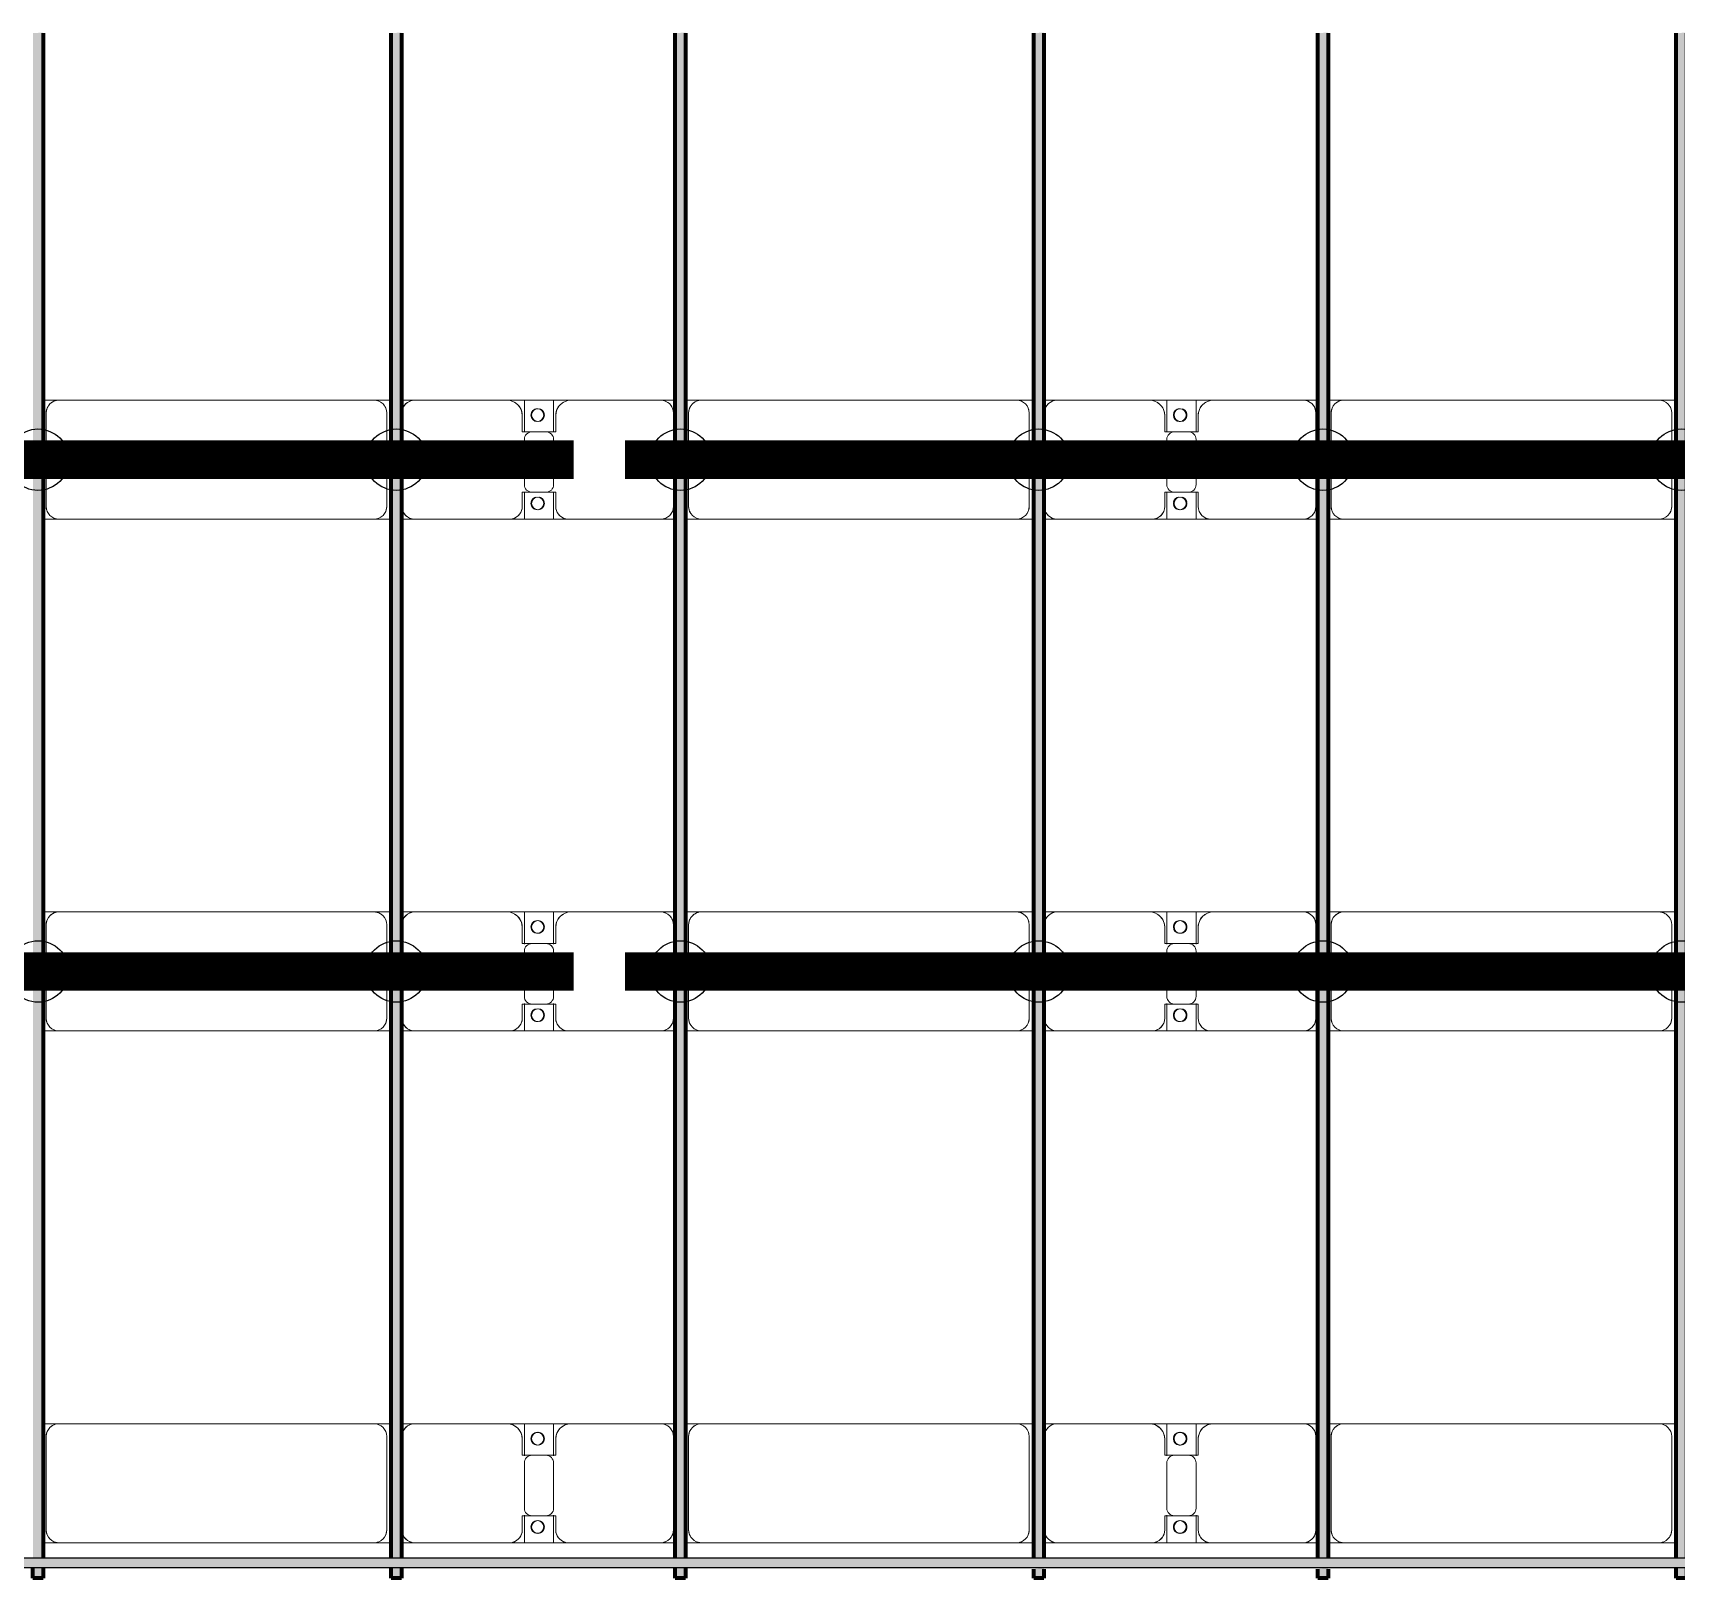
# Model space of a CAD drawing. Header units: millimetres. Extents: x -268744 to 115753, y -96240 to -10461.
# Drawn here: x -222124 to -215704, y -70687 to -64648 of the extents above; entities that cross this region are included whole.
import ezdxf

# ---------------------------------------------------------------- set-up
doc = ezdxf.new("R2010")
doc.units = ezdxf.units.MM
doc.layers.add('A-GENM', color=13, linetype='Continuous', lineweight=9)
doc.layers.add('S-BEAM', color=12, linetype='Continuous', lineweight=9)
doc.layers.add('GC-HOP 40x60 GIA CUONG', color=1, linetype='Continuous')

# ---------------------------------------------------------------- blocks, each defined once
blk = doc.blocks.new('Dai phao do pin - DẢI PHAO ĐỠ PIN-101342-KHUNG KẾT CẤU BÈ PIN 1')
at = {"layer": 'A-GENM', "color": 7}
for p, q in [((31947.6, 241.6), (32009.7, 241.6)), ((31947.6, 241.6), (32009.7, 241.6)), ((33240.3, 241.6), (32009.7, 241.6)), ((33240.3, 241.6), (33307.6, 241.6)), ((33240.3, 241.6), (33307.6, 241.6)), ((33347.6, 241.6), (33399.7, 241.6)), ((33347.6, 241.6), (33399.7, 241.6)), ((33759.7, 241.6), (33399.7, 241.6)), ((33759.7, 241.6), (33942.2, 241.6)), ((33942.2, 241.6), (33759.7, 241.6)), ((33827.8, 241.6), (34010.3, 241.6)), ((33827.8, 116.2), (33827.8, 241.6)), ((34010.3, 241.6), (33827.8, 241.6)), ((33942.2, 241.6), (33942.2, 116.2)), ((34360.3, 241.6), (34010.3, 241.6)), ((34360.3, 241.6), (34417.6, 241.6)), ((34360.3, 241.6), (34417.6, 241.6)), ((34457.6, 241.6), (34519.7, 241.6)), ((34457.6, 241.6), (34519.7, 241.6)), ((35750.3, 241.6), (34519.7, 241.6)), ((35750.3, 241.6), (35817.6, 241.6)), ((35750.3, 241.6), (35817.6, 241.6)), ((35857.6, 241.6), (35909.7, 241.6)), ((35857.6, 241.6), (35909.7, 241.6)), ((36269.7, 241.6), (35909.7, 241.6)), ((36269.7, 241.6), (36452.2, 241.6)), ((36452.2, 241.6), (36269.7, 241.6)), ((36337.8, 241.6), (36520.3, 241.6)), ((36337.8, 116.2), (36337.8, 241.6)), ((36520.3, 241.6), (36337.8, 241.6)), ((36452.2, 241.6), (36452.2, 116.2)), ((36870.3, 241.6), (36520.3, 241.6)), ((36870.3, 241.6), (36927.6, 241.6)), ((36870.3, 241.6), (36927.6, 241.6)), ((36967.6, 241.6), (37029.7, 241.6)), ((36967.6, 241.6), (37029.7, 241.6)), ((38260.3, 241.6), (37029.7, 241.6)), ((38260.3, 241.6), (38327.6, 241.6)), ((38260.3, 241.6), (38327.6, 241.6)), ((31959.7, 191.6), (31959.7, -173.4)), ((33290.3, -173.4), (33290.3, 191.6)), ((33349.7, 191.6), (33349.7, -173.4)), ((33819.7, 118.2), (33819.7, 181.6)), ((33950.3, 181.6), (33950.3, 118.2)), ((34410.3, -173.4), (34410.3, 191.6)), ((34469.7, 191.6), (34469.7, -173.4)), ((35800.3, -173.4), (35800.3, 191.6)), ((35859.7, 191.6), (35859.7, -173.4)), ((36329.7, 118.2), (36329.7, 181.6)), ((36460.3, 181.6), (36460.3, 118.2)), ((36920.3, -173.4), (36920.3, 191.6)), ((36979.7, 191.6), (36979.7, -173.4)), ((38310.3, -173.4), (38310.3, 191.6)), ((33912.2, 118.2), (33819.7, 118.2)), ((33827.8, 88.2), (33827.8, -88.2)), ((33950.3, 118.2), (33857.8, 118.2)), ((33942.2, -88.2), (33942.2, 88.2)), ((36422.2, 118.2), (36329.7, 118.2)), ((36337.8, 88.2), (36337.8, -88.2)), ((36460.3, 118.2), (36367.8, 118.2)), ((36452.2, -88.2), (36452.2, 88.2)), ((33819.7, -173.4), (33819.7, -118.2)), ((33819.7, -118.2), (33912.2, -118.2)), ((33827.8, -223.4), (33827.8, -116.2)), ((33857.8, -118.2), (33950.3, -118.2)), ((33942.2, -116.2), (33942.2, -223.4)), ((33950.3, -118.2), (33950.3, -173.4)), ((36329.7, -173.4), (36329.7, -118.2)), ((36329.7, -118.2), (36422.2, -118.2)), ((36337.8, -223.4), (36337.8, -116.2)), ((36367.8, -118.2), (36460.3, -118.2)), ((36452.2, -116.2), (36452.2, -223.4)), ((36460.3, -118.2), (36460.3, -173.4)), ((32009.7, -223.4), (31947.6, -223.4)), ((32009.7, -223.4), (31947.6, -223.4)), ((32009.7, -223.4), (33240.3, -223.4)), ((33307.6, -223.4), (33240.3, -223.4)), ((33307.6, -223.4), (33240.3, -223.4)), ((33399.7, -223.4), (33347.6, -223.4)), ((33399.7, -223.4), (33347.6, -223.4)), ((33399.7, -223.4), (33769.7, -223.4)), ((33942.2, -223.4), (33769.7, -223.4)), ((33769.7, -223.4), (33942.2, -223.4)), ((34000.3, -223.4), (33827.8, -223.4)), ((33827.8, -223.4), (34000.3, -223.4)), ((34000.3, -223.4), (34360.3, -223.4)), ((34417.6, -223.4), (34360.3, -223.4)), ((34417.6, -223.4), (34360.3, -223.4)), ((34519.7, -223.4), (34457.6, -223.4)), ((34519.7, -223.4), (34457.6, -223.4)), ((34519.7, -223.4), (35750.3, -223.4)), ((35817.6, -223.4), (35750.3, -223.4)), ((35817.6, -223.4), (35750.3, -223.4)), ((35909.7, -223.4), (35857.6, -223.4)), ((35909.7, -223.4), (35857.6, -223.4)), ((35909.7, -223.4), (36279.7, -223.4)), ((36452.2, -223.4), (36279.7, -223.4)), ((36279.7, -223.4), (36452.2, -223.4)), ((36510.3, -223.4), (36337.8, -223.4)), ((36337.8, -223.4), (36510.3, -223.4)), ((36510.3, -223.4), (36870.3, -223.4)), ((36927.6, -223.4), (36870.3, -223.4)), ((36927.6, -223.4), (36870.3, -223.4)), ((37029.7, -223.4), (36967.6, -223.4)), ((37029.7, -223.4), (36967.6, -223.4)), ((37029.7, -223.4), (38260.3, -223.4)), ((38327.6, -223.4), (38260.3, -223.4)), ((38327.6, -223.4), (38260.3, -223.4))]:
    blk.add_line(p, q, dxfattribs=at)
for centre, radius, start, end in [((32009.7, 191.6), 50, 90, 180), ((32009.7, 191.6), 50, 150, 180), ((32009.7, 191.6), 50, 105, 135), ((33240.3, 191.6), 50, 360, 90), ((33240.3, 191.6), 50, 60, 90), ((33240.3, 191.6), 50, 15, 30), ((33399.7, 191.6), 50, 90, 180), ((33399.7, 191.6), 50, 105, 180), ((33759.7, 181.6), 60, 360, 90), ((33759.7, 181.6), 60, 360, 60), ((33878.6, 183.2), 25, 360, 180), ((33878.6, 183.2), 25, 0, 165), ((33881.4, 183.2), 25, 0, 180), ((33881.4, 183.2), 25, 90, 180), ((33881.4, 183.2), 25, 15, 75), ((34010.3, 181.6), 60, 90, 180), ((34010.3, 181.6), 60, 120, 180), ((34360.3, 191.6), 50, 0, 90), ((34360.3, 191.6), 50, 0, 75), ((34519.7, 191.6), 50, 90, 180), ((34519.7, 191.6), 50, 150, 180), ((34519.7, 191.6), 50, 105, 135), ((35750.3, 191.6), 50, 360, 90), ((35750.3, 191.6), 50, 60, 90), ((35750.3, 191.6), 50, 15, 30), ((35909.7, 191.6), 50, 90, 180), ((35909.7, 191.6), 50, 105, 180), ((36269.7, 181.6), 60, 360, 90), ((36269.7, 181.6), 60, 360, 60), ((36388.6, 183.2), 25, 360, 180), ((36388.6, 183.2), 25, 0, 165), ((36391.4, 183.2), 25, 0, 180), ((36391.4, 183.2), 25, 90, 180), ((36391.4, 183.2), 25, 15, 75), ((36520.3, 181.6), 60, 90, 180), ((36520.3, 181.6), 60, 120, 180), ((36870.3, 191.6), 50, 360, 90), ((36870.3, 191.6), 50, 360, 75), ((37029.7, 191.6), 50, 90, 180), ((37029.7, 191.6), 50, 150, 180), ((37029.7, 191.6), 50, 105, 135), ((38260.3, 191.6), 50, 0, 90), ((38260.3, 191.6), 50, 60, 90), ((38260.3, 191.6), 50, 15, 30), ((33878.6, 183.2), 25, 180, 0), ((33881.4, 183.2), 25, 180, 360), ((33881.4, 183.2), 25, 180, 300), ((33878.6, 183.2), 25, 210, 0), ((33881.4, 183.2), 25, 330, 345), ((36388.6, 183.2), 25, 180, 0), ((36391.4, 183.2), 25, 180, 0), ((36391.4, 183.2), 25, 180, 300), ((36388.6, 183.2), 25, 210, 255), ((36388.6, 183.2), 25, 262.95651, 0), ((36391.4, 183.2), 25, 330, 345), ((33857.8, 88.2), 30, 90, 180), ((33912.2, 88.2), 30, 0, 90), ((36367.8, 88.2), 30, 90, 180), ((36422.2, 88.2), 30, 0, 90), ((33857.8, -88.2), 30, 180, 270), ((33912.2, -88.2), 30, 270, 0), ((36367.8, -88.2), 30, 180, 270), ((36422.2, -88.2), 30, 270, 0), ((32009.7, -173.4), 50, 180, 270), ((32009.7, -173.4), 50, 180, 210), ((33240.3, -173.4), 50, 270, 360), ((33240.3, -173.4), 50, 330, 360), ((33399.7, -173.4), 50, 180, 270), ((33399.7, -173.4), 50, 180, 255), ((33769.7, -173.4), 50, 270, 0), ((33769.7, -173.4), 50, 285, 0), ((33878.6, -161.8), 25, 0, 180), ((33878.6, -161.8), 25, 180, 0), ((33878.6, -161.8), 25, 105, 165), ((33878.6, -161.8), 25, 195, 0), ((33881.4, -161.8), 25, 0, 180), ((33881.4, -161.8), 25, 105, 180), ((33881.4, -161.8), 25, 180, 0), ((33881.4, -161.8), 25, 180, 270), ((33878.6, -161.8), 25, 0, 75), ((33881.4, -161.8), 25, 15, 75), ((33881.4, -161.8), 25, 285, 345), ((34000.3, -173.4), 50, 180, 270), ((34000.3, -173.4), 50, 180, 255), ((34360.3, -173.4), 50, 270, 0), ((34360.3, -173.4), 50, 285, 0), ((34519.7, -173.4), 50, 180, 270), ((34519.7, -173.4), 50, 180, 210), ((35750.3, -173.4), 50, 270, 360), ((35750.3, -173.4), 50, 330, 360), ((35909.7, -173.4), 50, 180, 270), ((35909.7, -173.4), 50, 180, 255), ((36279.7, -173.4), 50, 270, 0), ((36279.7, -173.4), 50, 285, 0), ((36388.6, -161.8), 25, 360, 180), ((36388.6, -161.8), 25, 180, 0), ((36388.6, -161.8), 25, 105, 165), ((36388.6, -161.8), 25, 195, 0), ((36391.4, -161.8), 25, 360, 180), ((36391.4, -161.8), 25, 105, 180), ((36391.4, -161.8), 25, 180, 0), ((36391.4, -161.8), 25, 180, 270), ((36388.6, -161.8), 25, 0, 75), ((36391.4, -161.8), 25, 15, 75), ((36391.4, -161.8), 25, 285, 345), ((36510.3, -173.4), 50, 180, 270), ((36510.3, -173.4), 50, 180, 255), ((36870.3, -173.4), 50, 270, 360), ((36870.3, -173.4), 50, 285, 360), ((37029.7, -173.4), 50, 180, 270), ((37029.7, -173.4), 50, 180, 210), ((38260.3, -173.4), 50, 270, 0), ((38260.3, -173.4), 50, 330, 360), ((32009.7, -173.4), 50, 240, 270), ((33240.3, -173.4), 50, 285, 300), ((34519.7, -173.4), 50, 240, 270), ((35750.3, -173.4), 50, 285, 300), ((37029.7, -173.4), 50, 240, 270), ((38260.3, -173.4), 50, 285, 300)]:
    blk.add_arc(centre, radius, start, end, dxfattribs=at)
blk = doc.blocks.new('Dai phao do pin - DẢI PHAO ĐỠ PIN-V3-KHUNG KẾT CẤU BÈ PIN 1')
at = {"layer": 'A-GENM', "color": 7}
for p, q in [((31947.6, 241.6), (32009.7, 241.6)), ((31947.6, 241.6), (32009.7, 241.6)), ((33240.3, 241.6), (32009.7, 241.6)), ((33240.3, 241.6), (33307.6, 241.6)), ((33240.3, 241.6), (33307.6, 241.6)), ((33347.6, 241.6), (33399.7, 241.6)), ((33347.6, 241.6), (33399.7, 241.6)), ((33759.7, 241.6), (33399.7, 241.6)), ((33759.7, 241.6), (33942.2, 241.6)), ((33942.2, 241.6), (33759.7, 241.6)), ((33827.8, 241.6), (34010.3, 241.6)), ((33827.8, 116.2), (33827.8, 241.6)), ((34010.3, 241.6), (33827.8, 241.6)), ((33942.2, 241.6), (33942.2, 116.2)), ((34360.3, 241.6), (34010.3, 241.6)), ((34360.3, 241.6), (34417.6, 241.6)), ((34360.3, 241.6), (34417.6, 241.6)), ((34457.6, 241.6), (34519.7, 241.6)), ((34457.6, 241.6), (34519.7, 241.6)), ((35750.3, 241.6), (34519.7, 241.6)), ((35750.3, 241.6), (35817.6, 241.6)), ((35750.3, 241.6), (35817.6, 241.6)), ((35857.6, 241.6), (35909.7, 241.6)), ((35857.6, 241.6), (35909.7, 241.6)), ((36269.7, 241.6), (35909.7, 241.6)), ((36269.7, 241.6), (36452.2, 241.6)), ((36452.2, 241.6), (36269.7, 241.6)), ((36337.8, 241.6), (36520.3, 241.6)), ((36337.8, 116.2), (36337.8, 241.6)), ((36520.3, 241.6), (36337.8, 241.6)), ((36452.2, 241.6), (36452.2, 116.2)), ((36870.3, 241.6), (36520.3, 241.6)), ((36870.3, 241.6), (36927.6, 241.6)), ((36870.3, 241.6), (36927.6, 241.6)), ((36967.6, 241.6), (37029.7, 241.6)), ((36967.6, 241.6), (37029.7, 241.6)), ((38260.3, 241.6), (37029.7, 241.6)), ((38260.3, 241.6), (38327.6, 241.6)), ((38260.3, 241.6), (38327.6, 241.6)), ((31959.7, 191.6), (31959.7, -173.4)), ((33290.3, -173.4), (33290.3, 191.6)), ((33349.7, 191.6), (33349.7, -173.4)), ((33819.7, 118.2), (33819.7, 181.6)), ((33950.3, 181.6), (33950.3, 118.2)), ((34410.3, -173.4), (34410.3, 191.6)), ((34469.7, 191.6), (34469.7, -173.4)), ((35800.3, -173.4), (35800.3, 191.6)), ((35859.7, 191.6), (35859.7, -173.4)), ((36329.7, 118.2), (36329.7, 181.6)), ((36460.3, 181.6), (36460.3, 118.2)), ((36920.3, -173.4), (36920.3, 191.6)), ((36979.7, 191.6), (36979.7, -173.4)), ((38310.3, -173.4), (38310.3, 191.6)), ((33912.2, 118.2), (33819.7, 118.2)), ((33827.8, 88.2), (33827.8, -88.2)), ((33950.3, 118.2), (33857.8, 118.2)), ((33942.2, -88.2), (33942.2, 88.2)), ((36422.2, 118.2), (36329.7, 118.2)), ((36337.8, 88.2), (36337.8, -88.2)), ((36460.3, 118.2), (36367.8, 118.2)), ((36452.2, -88.2), (36452.2, 88.2)), ((33819.7, -173.4), (33819.7, -118.2)), ((33819.7, -118.2), (33912.2, -118.2)), ((33827.8, -223.4), (33827.8, -116.2)), ((33857.8, -118.2), (33950.3, -118.2)), ((33942.2, -116.2), (33942.2, -223.4)), ((33950.3, -118.2), (33950.3, -173.4)), ((36329.7, -173.4), (36329.7, -118.2)), ((36329.7, -118.2), (36422.2, -118.2)), ((36337.8, -223.4), (36337.8, -116.2)), ((36367.8, -118.2), (36460.3, -118.2)), ((36452.2, -116.2), (36452.2, -223.4)), ((36460.3, -118.2), (36460.3, -173.4)), ((32009.7, -223.4), (31947.6, -223.4)), ((32009.7, -223.4), (31947.6, -223.4)), ((32009.7, -223.4), (33240.3, -223.4)), ((33307.6, -223.4), (33240.3, -223.4)), ((33307.6, -223.4), (33240.3, -223.4)), ((33399.7, -223.4), (33347.6, -223.4)), ((33399.7, -223.4), (33347.6, -223.4)), ((33399.7, -223.4), (33769.7, -223.4)), ((33942.2, -223.4), (33769.7, -223.4)), ((33769.7, -223.4), (33942.2, -223.4)), ((34000.3, -223.4), (33827.8, -223.4)), ((33827.8, -223.4), (34000.3, -223.4)), ((34000.3, -223.4), (34360.3, -223.4)), ((34417.6, -223.4), (34360.3, -223.4)), ((34417.6, -223.4), (34360.3, -223.4)), ((34519.7, -223.4), (34457.6, -223.4)), ((34519.7, -223.4), (34457.6, -223.4)), ((34519.7, -223.4), (35750.3, -223.4)), ((35817.6, -223.4), (35750.3, -223.4)), ((35817.6, -223.4), (35750.3, -223.4)), ((35909.7, -223.4), (35857.6, -223.4)), ((35909.7, -223.4), (35857.6, -223.4)), ((35909.7, -223.4), (36279.7, -223.4)), ((36452.2, -223.4), (36279.7, -223.4)), ((36279.7, -223.4), (36452.2, -223.4)), ((36510.3, -223.4), (36337.8, -223.4)), ((36337.8, -223.4), (36510.3, -223.4)), ((36510.3, -223.4), (36870.3, -223.4)), ((36927.6, -223.4), (36870.3, -223.4)), ((36927.6, -223.4), (36870.3, -223.4)), ((37029.7, -223.4), (36967.6, -223.4)), ((37029.7, -223.4), (36967.6, -223.4)), ((37029.7, -223.4), (38260.3, -223.4)), ((38327.6, -223.4), (38260.3, -223.4)), ((38327.6, -223.4), (38260.3, -223.4))]:
    blk.add_line(p, q, dxfattribs=at)
for centre, radius, start, end in [((32009.7, 191.6), 50, 90, 180), ((32009.7, 191.6), 50, 150, 180), ((32009.7, 191.6), 50, 105, 135), ((33240.3, 191.6), 50, 360, 90), ((33240.3, 191.6), 50, 60, 90), ((33240.3, 191.6), 50, 15, 30), ((33399.7, 191.6), 50, 90, 180), ((33399.7, 191.6), 50, 105, 180), ((33759.7, 181.6), 60, 360, 90), ((33759.7, 181.6), 60, 360, 60), ((33878.6, 183.2), 25, 360, 180), ((33878.6, 183.2), 25, 0, 165), ((33881.4, 183.2), 25, 0, 180), ((33881.4, 183.2), 25, 90, 180), ((33881.4, 183.2), 25, 15, 75), ((34010.3, 181.6), 60, 90, 180), ((34010.3, 181.6), 60, 120, 180), ((34360.3, 191.6), 50, 0, 90), ((34360.3, 191.6), 50, 0, 75), ((34519.7, 191.6), 50, 90, 180), ((34519.7, 191.6), 50, 150, 180), ((34519.7, 191.6), 50, 105, 135), ((35750.3, 191.6), 50, 360, 90), ((35750.3, 191.6), 50, 60, 90), ((35750.3, 191.6), 50, 15, 30), ((35909.7, 191.6), 50, 90, 180), ((35909.7, 191.6), 50, 105, 180), ((36269.7, 181.6), 60, 360, 90), ((36269.7, 181.6), 60, 360, 60), ((36388.6, 183.2), 25, 360, 180), ((36388.6, 183.2), 25, 0, 165), ((36391.4, 183.2), 25, 0, 180), ((36391.4, 183.2), 25, 90, 180), ((36391.4, 183.2), 25, 15, 75), ((36520.3, 181.6), 60, 90, 180), ((36520.3, 181.6), 60, 120, 180), ((36870.3, 191.6), 50, 360, 90), ((36870.3, 191.6), 50, 360, 75), ((37029.7, 191.6), 50, 90, 180), ((37029.7, 191.6), 50, 150, 180), ((37029.7, 191.6), 50, 105, 135), ((38260.3, 191.6), 50, 0, 90), ((38260.3, 191.6), 50, 60, 90), ((38260.3, 191.6), 50, 15, 30), ((33878.6, 183.2), 25, 180, 0), ((33881.4, 183.2), 25, 180, 360), ((33881.4, 183.2), 25, 180, 300), ((33878.6, 183.2), 25, 210, 0), ((33881.4, 183.2), 25, 330, 345), ((36388.6, 183.2), 25, 180, 0), ((36391.4, 183.2), 25, 180, 0), ((36391.4, 183.2), 25, 180, 300), ((36388.6, 183.2), 25, 210, 255), ((36388.6, 183.2), 25, 262.95651, 0), ((36391.4, 183.2), 25, 330, 345), ((33857.8, 88.2), 30, 90, 180), ((33912.2, 88.2), 30, 0, 90), ((36367.8, 88.2), 30, 90, 180), ((36422.2, 88.2), 30, 0, 90), ((33857.8, -88.2), 30, 180, 270), ((33912.2, -88.2), 30, 270, 0), ((36367.8, -88.2), 30, 180, 270), ((36422.2, -88.2), 30, 270, 0), ((32009.7, -173.4), 50, 180, 270), ((32009.7, -173.4), 50, 180, 210), ((33240.3, -173.4), 50, 270, 360), ((33240.3, -173.4), 50, 330, 360), ((33399.7, -173.4), 50, 180, 270), ((33399.7, -173.4), 50, 180, 255), ((33769.7, -173.4), 50, 270, 0), ((33769.7, -173.4), 50, 285, 0), ((33878.6, -161.8), 25, 0, 180), ((33878.6, -161.8), 25, 180, 0), ((33878.6, -161.8), 25, 105, 165), ((33878.6, -161.8), 25, 195, 0), ((33881.4, -161.8), 25, 0, 180), ((33881.4, -161.8), 25, 105, 180), ((33881.4, -161.8), 25, 180, 0), ((33881.4, -161.8), 25, 180, 270), ((33878.6, -161.8), 25, 0, 75), ((33881.4, -161.8), 25, 15, 75), ((33881.4, -161.8), 25, 285, 345), ((34000.3, -173.4), 50, 180, 270), ((34000.3, -173.4), 50, 180, 255), ((34360.3, -173.4), 50, 270, 0), ((34360.3, -173.4), 50, 285, 0), ((34519.7, -173.4), 50, 180, 270), ((34519.7, -173.4), 50, 180, 210), ((35750.3, -173.4), 50, 270, 360), ((35750.3, -173.4), 50, 330, 360), ((35909.7, -173.4), 50, 180, 270), ((35909.7, -173.4), 50, 180, 255), ((36279.7, -173.4), 50, 270, 0), ((36279.7, -173.4), 50, 285, 0), ((36388.6, -161.8), 25, 360, 180), ((36388.6, -161.8), 25, 180, 0), ((36388.6, -161.8), 25, 105, 165), ((36388.6, -161.8), 25, 195, 0), ((36391.4, -161.8), 25, 360, 180), ((36391.4, -161.8), 25, 105, 180), ((36391.4, -161.8), 25, 180, 0), ((36391.4, -161.8), 25, 180, 270), ((36388.6, -161.8), 25, 0, 75), ((36391.4, -161.8), 25, 15, 75), ((36391.4, -161.8), 25, 285, 345), ((36510.3, -173.4), 50, 180, 270), ((36510.3, -173.4), 50, 180, 255), ((36870.3, -173.4), 50, 270, 360), ((36870.3, -173.4), 50, 285, 360), ((37029.7, -173.4), 50, 180, 270), ((37029.7, -173.4), 50, 180, 210), ((38260.3, -173.4), 50, 270, 0), ((38260.3, -173.4), 50, 330, 360), ((32009.7, -173.4), 50, 240, 270), ((33240.3, -173.4), 50, 285, 300), ((34519.7, -173.4), 50, 240, 270), ((35750.3, -173.4), 50, 285, 300), ((37029.7, -173.4), 50, 240, 270), ((38260.3, -173.4), 50, 285, 300)]:
    blk.add_arc(centre, radius, start, end, dxfattribs=at)
blk = doc.blocks.new('Dai phao do pin - DẢI PHAO ĐỠ PIN-V4-KHUNG KẾT CẤU BÈ PIN 1')
at = {"layer": 'A-GENM', "color": 7}
for p, q in [((31947.6, 241.6), (32009.7, 241.6)), ((31947.6, 241.6), (32009.7, 241.6)), ((33240.3, 241.6), (32009.7, 241.6)), ((33240.3, 241.6), (33307.6, 241.6)), ((33240.3, 241.6), (33307.6, 241.6)), ((33347.6, 241.6), (33399.7, 241.6)), ((33347.6, 241.6), (33399.7, 241.6)), ((33759.7, 241.6), (33399.7, 241.6)), ((33759.7, 241.6), (33942.2, 241.6)), ((33942.2, 241.6), (33759.7, 241.6)), ((33827.8, 241.6), (34010.3, 241.6)), ((33827.8, 116.2), (33827.8, 241.6)), ((34010.3, 241.6), (33827.8, 241.6)), ((33942.2, 241.6), (33942.2, 116.2)), ((34360.3, 241.6), (34010.3, 241.6)), ((34360.3, 241.6), (34417.6, 241.6)), ((34360.3, 241.6), (34417.6, 241.6)), ((34457.6, 241.6), (34519.7, 241.6)), ((34457.6, 241.6), (34519.7, 241.6)), ((35750.3, 241.6), (34519.7, 241.6)), ((35750.3, 241.6), (35817.6, 241.6)), ((35750.3, 241.6), (35817.6, 241.6)), ((35857.6, 241.6), (35909.7, 241.6)), ((35857.6, 241.6), (35909.7, 241.6)), ((36269.7, 241.6), (35909.7, 241.6)), ((36269.7, 241.6), (36452.2, 241.6)), ((36452.2, 241.6), (36269.7, 241.6)), ((36337.8, 241.6), (36520.3, 241.6)), ((36337.8, 116.2), (36337.8, 241.6)), ((36520.3, 241.6), (36337.8, 241.6)), ((36452.2, 241.6), (36452.2, 116.2)), ((36870.3, 241.6), (36520.3, 241.6)), ((36870.3, 241.6), (36927.6, 241.6)), ((36870.3, 241.6), (36927.6, 241.6)), ((36967.6, 241.6), (37029.7, 241.6)), ((36967.6, 241.6), (37029.7, 241.6)), ((38260.3, 241.6), (37029.7, 241.6)), ((38260.3, 241.6), (38327.6, 241.6)), ((38260.3, 241.6), (38327.6, 241.6)), ((31959.7, 191.6), (31959.7, -173.4)), ((33290.3, -173.4), (33290.3, 191.6)), ((33349.7, 191.6), (33349.7, -173.4)), ((33819.7, 118.2), (33819.7, 181.6)), ((33950.3, 181.6), (33950.3, 118.2)), ((34410.3, -173.4), (34410.3, 191.6)), ((34469.7, 191.6), (34469.7, -173.4)), ((35800.3, -173.4), (35800.3, 191.6)), ((35859.7, 191.6), (35859.7, -173.4)), ((36329.7, 118.2), (36329.7, 181.6)), ((36460.3, 181.6), (36460.3, 118.2)), ((36920.3, -173.4), (36920.3, 191.6)), ((36979.7, 191.6), (36979.7, -173.4)), ((38310.3, -173.4), (38310.3, 191.6)), ((33912.2, 118.2), (33819.7, 118.2)), ((33827.8, 88.2), (33827.8, -88.2)), ((33950.3, 118.2), (33857.8, 118.2)), ((33942.2, -88.2), (33942.2, 88.2)), ((36422.2, 118.2), (36329.7, 118.2)), ((36337.8, 88.2), (36337.8, -88.2)), ((36460.3, 118.2), (36367.8, 118.2)), ((36452.2, -88.2), (36452.2, 88.2)), ((33819.7, -173.4), (33819.7, -118.2)), ((33819.7, -118.2), (33912.2, -118.2)), ((33827.8, -223.4), (33827.8, -116.2)), ((33857.8, -118.2), (33950.3, -118.2)), ((33942.2, -116.2), (33942.2, -223.4)), ((33950.3, -118.2), (33950.3, -173.4)), ((36329.7, -173.4), (36329.7, -118.2)), ((36329.7, -118.2), (36422.2, -118.2)), ((36337.8, -223.4), (36337.8, -116.2)), ((36367.8, -118.2), (36460.3, -118.2)), ((36452.2, -116.2), (36452.2, -223.4)), ((36460.3, -118.2), (36460.3, -173.4)), ((32009.7, -223.4), (31947.6, -223.4)), ((32009.7, -223.4), (31947.6, -223.4)), ((32009.7, -223.4), (33240.3, -223.4)), ((33307.6, -223.4), (33240.3, -223.4)), ((33307.6, -223.4), (33240.3, -223.4)), ((33399.7, -223.4), (33347.6, -223.4)), ((33399.7, -223.4), (33347.6, -223.4)), ((33399.7, -223.4), (33769.7, -223.4)), ((33942.2, -223.4), (33769.7, -223.4)), ((33769.7, -223.4), (33942.2, -223.4)), ((34000.3, -223.4), (33827.8, -223.4)), ((33827.8, -223.4), (34000.3, -223.4)), ((34000.3, -223.4), (34360.3, -223.4)), ((34417.6, -223.4), (34360.3, -223.4)), ((34417.6, -223.4), (34360.3, -223.4)), ((34519.7, -223.4), (34457.6, -223.4)), ((34519.7, -223.4), (34457.6, -223.4)), ((34519.7, -223.4), (35750.3, -223.4)), ((35817.6, -223.4), (35750.3, -223.4)), ((35817.6, -223.4), (35750.3, -223.4)), ((35909.7, -223.4), (35857.6, -223.4)), ((35909.7, -223.4), (35857.6, -223.4)), ((35909.7, -223.4), (36279.7, -223.4)), ((36452.2, -223.4), (36279.7, -223.4)), ((36279.7, -223.4), (36452.2, -223.4)), ((36510.3, -223.4), (36337.8, -223.4)), ((36337.8, -223.4), (36510.3, -223.4)), ((36510.3, -223.4), (36870.3, -223.4)), ((36927.6, -223.4), (36870.3, -223.4)), ((36927.6, -223.4), (36870.3, -223.4)), ((37029.7, -223.4), (36967.6, -223.4)), ((37029.7, -223.4), (36967.6, -223.4)), ((37029.7, -223.4), (38260.3, -223.4)), ((38327.6, -223.4), (38260.3, -223.4)), ((38327.6, -223.4), (38260.3, -223.4))]:
    blk.add_line(p, q, dxfattribs=at)
for centre, radius, start, end in [((32009.7, 191.6), 50, 90, 180), ((32009.7, 191.6), 50, 150, 180), ((32009.7, 191.6), 50, 105, 135), ((33240.3, 191.6), 50, 360, 90), ((33240.3, 191.6), 50, 60, 90), ((33240.3, 191.6), 50, 15, 30), ((33399.7, 191.6), 50, 90, 180), ((33399.7, 191.6), 50, 105, 180), ((33759.7, 181.6), 60, 360, 90), ((33759.7, 181.6), 60, 360, 60), ((33878.6, 183.2), 25, 360, 180), ((33878.6, 183.2), 25, 0, 165), ((33881.4, 183.2), 25, 0, 180), ((33881.4, 183.2), 25, 90, 180), ((33881.4, 183.2), 25, 15, 75), ((34010.3, 181.6), 60, 90, 180), ((34010.3, 181.6), 60, 120, 180), ((34360.3, 191.6), 50, 0, 90), ((34360.3, 191.6), 50, 0, 75), ((34519.7, 191.6), 50, 90, 180), ((34519.7, 191.6), 50, 150, 180), ((34519.7, 191.6), 50, 105, 135), ((35750.3, 191.6), 50, 360, 90), ((35750.3, 191.6), 50, 60, 90), ((35750.3, 191.6), 50, 15, 30), ((35909.7, 191.6), 50, 90, 180), ((35909.7, 191.6), 50, 105, 180), ((36269.7, 181.6), 60, 360, 90), ((36269.7, 181.6), 60, 360, 60), ((36388.6, 183.2), 25, 360, 180), ((36388.6, 183.2), 25, 0, 165), ((36391.4, 183.2), 25, 0, 180), ((36391.4, 183.2), 25, 90, 180), ((36391.4, 183.2), 25, 15, 75), ((36520.3, 181.6), 60, 90, 180), ((36520.3, 181.6), 60, 120, 180), ((36870.3, 191.6), 50, 360, 90), ((36870.3, 191.6), 50, 360, 75), ((37029.7, 191.6), 50, 90, 180), ((37029.7, 191.6), 50, 150, 180), ((37029.7, 191.6), 50, 105, 135), ((38260.3, 191.6), 50, 0, 90), ((38260.3, 191.6), 50, 60, 90), ((38260.3, 191.6), 50, 15, 30), ((33878.6, 183.2), 25, 180, 0), ((33881.4, 183.2), 25, 180, 360), ((33881.4, 183.2), 25, 180, 300), ((33878.6, 183.2), 25, 210, 0), ((33881.4, 183.2), 25, 330, 345), ((36388.6, 183.2), 25, 180, 0), ((36391.4, 183.2), 25, 180, 0), ((36391.4, 183.2), 25, 180, 300), ((36388.6, 183.2), 25, 210, 255), ((36388.6, 183.2), 25, 262.95651, 0), ((36391.4, 183.2), 25, 330, 345), ((33857.8, 88.2), 30, 90, 180), ((33912.2, 88.2), 30, 0, 90), ((36367.8, 88.2), 30, 90, 180), ((36422.2, 88.2), 30, 0, 90), ((33857.8, -88.2), 30, 180, 270), ((33912.2, -88.2), 30, 270, 0), ((36367.8, -88.2), 30, 180, 270), ((36422.2, -88.2), 30, 270, 0), ((32009.7, -173.4), 50, 180, 270), ((32009.7, -173.4), 50, 180, 210), ((33240.3, -173.4), 50, 270, 360), ((33240.3, -173.4), 50, 330, 360), ((33399.7, -173.4), 50, 180, 270), ((33399.7, -173.4), 50, 180, 255), ((33769.7, -173.4), 50, 270, 0), ((33769.7, -173.4), 50, 285, 0), ((33878.6, -161.8), 25, 0, 180), ((33878.6, -161.8), 25, 180, 0), ((33878.6, -161.8), 25, 105, 165), ((33878.6, -161.8), 25, 195, 0), ((33881.4, -161.8), 25, 0, 180), ((33881.4, -161.8), 25, 105, 180), ((33881.4, -161.8), 25, 180, 0), ((33881.4, -161.8), 25, 180, 270), ((33878.6, -161.8), 25, 0, 75), ((33881.4, -161.8), 25, 15, 75), ((33881.4, -161.8), 25, 285, 345), ((34000.3, -173.4), 50, 180, 270), ((34000.3, -173.4), 50, 180, 255), ((34360.3, -173.4), 50, 270, 0), ((34360.3, -173.4), 50, 285, 0), ((34519.7, -173.4), 50, 180, 270), ((34519.7, -173.4), 50, 180, 210), ((35750.3, -173.4), 50, 270, 360), ((35750.3, -173.4), 50, 330, 360), ((35909.7, -173.4), 50, 180, 270), ((35909.7, -173.4), 50, 180, 255), ((36279.7, -173.4), 50, 270, 0), ((36279.7, -173.4), 50, 285, 0), ((36388.6, -161.8), 25, 360, 180), ((36388.6, -161.8), 25, 180, 0), ((36388.6, -161.8), 25, 105, 165), ((36388.6, -161.8), 25, 195, 0), ((36391.4, -161.8), 25, 360, 180), ((36391.4, -161.8), 25, 105, 180), ((36391.4, -161.8), 25, 180, 0), ((36391.4, -161.8), 25, 180, 270), ((36388.6, -161.8), 25, 0, 75), ((36391.4, -161.8), 25, 15, 75), ((36391.4, -161.8), 25, 285, 345), ((36510.3, -173.4), 50, 180, 270), ((36510.3, -173.4), 50, 180, 255), ((36870.3, -173.4), 50, 270, 360), ((36870.3, -173.4), 50, 285, 360), ((37029.7, -173.4), 50, 180, 270), ((37029.7, -173.4), 50, 180, 210), ((38260.3, -173.4), 50, 270, 0), ((38260.3, -173.4), 50, 330, 360), ((32009.7, -173.4), 50, 240, 270), ((33240.3, -173.4), 50, 285, 300), ((34519.7, -173.4), 50, 240, 270), ((35750.3, -173.4), 50, 285, 300), ((37029.7, -173.4), 50, 240, 270), ((38260.3, -173.4), 50, 285, 300)]:
    blk.add_arc(centre, radius, start, end, dxfattribs=at)
blk = doc.blocks.new('Dầm C52 - Dầm C52-V2-KHUNG KẾT CẤU BÈ PIN 1')
at = {"layer": 'S-BEAM', "lineweight": 140}
h = blk.add_hatch(color=1, dxfattribs=at)
h.paths.add_polyline_path([(-25480.9, 20), (-25480.9, -20), (-25440.9, -20), (-25440.9, 20)])
h.paths.add_polyline_path([(-25400.9, 20), (-25400.9, -20), (-19440.9, -20), (-19443, 20), (-24983.5, 20)])
h.paths.add_polyline_path([(-19400.9, 20), (-19400.9, -20), (-13440.9, -20), (-13440.9, 20), (-18519.6, 20)])
h.paths.add_polyline_path([(-13400.9, -20), (-7440.9, -20), (-7440.9, 20), (-13400.9, 20)])
h.paths.add_polyline_path([(-7400.9, 20), (-7400.9, -20), (-1440.9, -20), (-1440.9, 20), (-6515.3, 20)])
h.paths.add_polyline_path([(-1400.9, 20), (-1400.9, -20), (4559.1, -20), (4559.1, 20), (-974.9, 20)])
h.paths.add_polyline_path([(4599.1, -20), (10559.1, -20), (10559.1, 20), (4599.1, 20)])
h.paths.add_polyline_path([(10599.1, -20), (16559.1, -20), (16559.1, 20), (10599.1, 20)])
h.paths.add_polyline_path([(16599.1, 20), (16599.1, -20), (22559.1, -20), (22559.1, 20), (17493.2, 20)])
h.paths.add_polyline_path([(22599.1, 20), (22599.1, -20), (25259.1, -20), (25259.1, 20), (23033.7, 20)])
h.paths.add_polyline_path([(25299.1, -20), (25480.9, -20), (25480.9, 20), (25299.1, 20)])
at = {"layer": 'S-BEAM', "color": 1, "lineweight": 140}
for p, q in [((-25480.9, -20), (-25480.9, 20)), ((-25480.9, 20), (-25440.9, 20)), ((-25440.9, -20), (-25480.9, -20)), ((-19443, -20), (-25400.9, -20))]:
    blk.add_line(p, q, dxfattribs=at)
blk = doc.blocks.new('Dầm C52 - Dầm C52-102503-KHUNG KẾT CẤU BÈ PIN 1')
at = {"layer": 'S-BEAM', "lineweight": 140}
h = blk.add_hatch(color=1, dxfattribs=at)
h.paths.add_polyline_path([(-25480.9, 20), (-25480.9, -20), (-25440.9, -20), (-25440.9, 20)])
h.paths.add_polyline_path([(-25400.9, 20), (-25400.9, -20), (-19440.9, -20), (-19443, 20), (-24983.5, 20)])
h.paths.add_polyline_path([(-19400.9, 20), (-19400.9, -20), (-13440.9, -20), (-13440.9, 20), (-17596.2, 20)])
h.paths.add_polyline_path([(-13400.9, -20), (-7440.9, -20), (-7440.9, 20), (-13400.9, 20)])
h.paths.add_polyline_path([(-7400.9, -20), (-1440.9, -20), (-1440.9, 20), (-7400.9, 20)])
h.paths.add_polyline_path([(-1400.9, -20), (4559.1, -20), (4559.1, 20), (-1400.9, 20)])
h.paths.add_polyline_path([(4599.1, -20), (10559.1, -20), (10559.1, 20), (4599.1, 20)])
h.paths.add_polyline_path([(10599.1, 20), (10599.1, -20), (16559.1, -20), (16559.1, 20), (11952.8, 20)])
h.paths.add_polyline_path([(16599.1, -20), (22559.1, -20), (22559.1, 20), (16599.1, 20)])
h.paths.add_polyline_path([(22599.1, -20), (25259.1, -20), (25259.1, 20), (22599.1, 20)])
h.paths.add_polyline_path([(25299.1, -20), (25441.8, -20), (25441.8, 20), (25299.1, 20)])
at = {"layer": 'S-BEAM', "color": 1, "lineweight": 140}
for p, q in [((-25480.9, -20), (-25480.9, 20)), ((-25480.9, 20), (-25440.9, 20)), ((-25400.9, 20), (-19443, 20)), ((-25440.9, -20), (-25480.9, -20)), ((-19443, -20), (-25400.9, -20))]:
    blk.add_line(p, q, dxfattribs=at)
blk = doc.blocks.new('Dầm C52 - Hộp 40x60-104813-KHUNG KẾT CẤU BÈ PIN 1')
at = {"layer": 'S-BEAM', "lineweight": 25}
blk.add_hatch(color=4, dxfattribs=at).paths.add_polyline_path([(-145811, -20), (145811, -20), (145811, 20), (-145811, 20)])
at = {"layer": 'S-BEAM', "color": 4, "lineweight": 25}
for p, q in [((-145811, 20), (145811, 20)), ((145811, -20), (-145811, -20))]:
    blk.add_line(p, q, dxfattribs=at)
blk = doc.blocks.new('Dầm C52 - Dầm C52-102502-KHUNG KẾT CẤU BÈ PIN 1')
at = {"layer": 'S-BEAM', "lineweight": 140}
h = blk.add_hatch(color=1, dxfattribs=at)
h.paths.add_polyline_path([(-25480.9, 20), (-25480.9, -20), (-25440.9, -20), (-25440.9, 20)])
h.paths.add_polyline_path([(-25400.9, 20), (-25400.9, -20), (-19440.9, -20), (-19443, 20), (-24983.5, 20)])
h.paths.add_polyline_path([(-19400.9, 20), (-19400.9, -20), (-13440.9, -20), (-13440.9, 20), (-18981.3, 20)])
h.paths.add_polyline_path([(-13400.9, -20), (-7440.9, -20), (-7440.9, 20), (-13400.9, 20)])
h.paths.add_polyline_path([(-7400.9, -20), (-1440.9, -20), (-1440.9, 20), (-7400.9, 20)])
h.paths.add_polyline_path([(-1400.9, -20), (4559.1, -20), (4559.1, 20), (-1400.9, 20)])
h.paths.add_polyline_path([(4599.1, 20), (4599.1, -20), (10559.1, -20), (10559.1, 20), (5027.2, 20)])
h.paths.add_polyline_path([(10599.1, -20), (16559.1, -20), (16559.1, 20), (10599.1, 20)])
h.paths.add_polyline_path([(16599.1, 20), (16599.1, -20), (22559.1, -20), (22559.1, 20), (17031.5, 20)])
h.paths.add_polyline_path([(22599.1, -20), (25259.1, -20), (25259.1, 20), (22599.1, 20)])
h.paths.add_polyline_path([(25299.1, -20), (25480.9, -20), (25480.9, 20), (25299.1, 20)])
at = {"layer": 'S-BEAM', "color": 1, "lineweight": 140}
for p, q in [((-25480.9, -20), (-25480.9, 20)), ((-25480.9, 20), (-25440.9, 20)), ((-25400.9, 20), (-19443, 20)), ((-25440.9, -20), (-25480.9, -20)), ((-19443, -20), (-25400.9, -20))]:
    blk.add_line(p, q, dxfattribs=at)
blk = doc.blocks.new('Dầm C52 - Dầm C52-V19-KHUNG KẾT CẤU BÈ PIN 1')
at = {"layer": 'S-BEAM', "lineweight": 140}
h = blk.add_hatch(color=1, dxfattribs=at)
h.paths.add_polyline_path([(-25480.9, 20), (-25480.9, -20), (-25440.9, -20), (-25445.2, 20)])
h.paths.add_polyline_path([(-25400.9, -20), (-19440.9, -20), (-19443, 20), (-25400.9, 20)])
h.paths.add_polyline_path([(-19400.9, -20), (-13440.9, -20), (-13440.9, 20), (-19400.9, 20)])
h.paths.add_polyline_path([(-13400.9, -20), (-7440.9, -20), (-7440.9, 20), (-13400.9, 20)])
h.paths.add_polyline_path([(-7400.9, -20), (-1440.9, -20), (-1440.9, 20), (-7400.9, 20)])
h.paths.add_polyline_path([(-1400.9, -20), (4559.1, -20), (4559.1, 20), (-1400.9, 20)])
h.paths.add_polyline_path([(4599.1, -20), (10559.1, -20), (10559.1, 20), (4599.1, 20)])
h.paths.add_polyline_path([(10599.1, -20), (16559.1, -20), (16559.1, 20), (10599.1, 20)])
h.paths.add_polyline_path([(16599.1, -20), (22559.1, -20), (22559.1, 20), (16599.1, 20)])
h.paths.add_polyline_path([(22599.1, -20), (25259.1, -20), (25259.1, 20), (22599.1, 20)])
h.paths.add_polyline_path([(25299.1, 20), (25299.1, -20), (25441.8, -20), (25441.8, 20)])
at = {"layer": 'S-BEAM', "color": 1, "lineweight": 140}
for p, q in [((-25480.9, -20), (-25480.9, 20)), ((-25480.9, 20), (-25445.2, 20)), ((-25400.9, 20), (-19443, 20)), ((-25445.2, -20), (-25480.9, -20)), ((-19443, -20), (-25400.9, -20))]:
    blk.add_line(p, q, dxfattribs=at)
blk = doc.blocks.new('Dầm C52 - Dầm C52-V1-KHUNG KẾT CẤU BÈ PIN 1')
at = {"layer": 'S-BEAM', "lineweight": 140}
h = blk.add_hatch(color=1, dxfattribs=at)
h.paths.add_polyline_path([(-25480.9, 20), (-25480.9, -20), (-25440.9, -20), (-25445.2, 20)])
h.paths.add_polyline_path([(-25400.9, -20), (-19440.9, -20), (-19443, 20), (-25400.9, 20)])
h.paths.add_polyline_path([(-19400.9, 20), (-19400.9, -20), (-13440.9, -20), (-13440.9, 20), (-18981.3, 20)])
h.paths.add_polyline_path([(-13400.9, -20), (-7440.9, -20), (-7440.9, 20), (-13400.9, 20)])
h.paths.add_polyline_path([(-7400.9, 20), (-7400.9, -20), (-1440.9, -20), (-1440.9, 20), (-6977, 20)])
h.paths.add_polyline_path([(-1400.9, -20), (4559.1, -20), (4559.1, 20), (-1400.9, 20)])
h.paths.add_polyline_path([(4599.1, 20), (4599.1, -20), (10559.1, -20), (10559.1, 20), (5027.2, 20)])
h.paths.add_polyline_path([(10599.1, -20), (16559.1, -20), (16559.1, 20), (10599.1, 20)])
h.paths.add_polyline_path([(16599.1, 20), (16599.1, -20), (22559.1, -20), (22559.1, 20), (17031.5, 20)])
h.paths.add_polyline_path([(22599.1, -20), (25259.1, -20), (25259.1, 20), (22599.1, 20)])
h.paths.add_polyline_path([(25299.1, -20), (25480.9, -20), (25480.9, 20), (25299.1, 20)])
at = {"layer": 'S-BEAM', "color": 1, "lineweight": 140}
for p, q in [((-25480.9, -20), (-25480.9, 20)), ((-25480.9, 20), (-25445.2, 20)), ((-25400.9, 20), (-19443, 20)), ((-25445.2, -20), (-25480.9, -20)), ((-19443, -20), (-25400.9, -20))]:
    blk.add_line(p, q, dxfattribs=at)
blk = doc.blocks.new('be pin 1_rvt-1-KHUNG KẾT CẤU BÈ PIN 1')
at = {"layer": 'A-GENM', "lineweight": 9}
for name, p in [('Dai phao do pin - DẢI PHAO ĐỠ PIN-V4-KHUNG KẾT CẤU BÈ PIN 1', (-254031.8, -66324.7)), ('Dai phao do pin - DẢI PHAO ĐỠ PIN-V3-KHUNG KẾT CẤU BÈ PIN 1', (-254031.8, -68324.7)), ('Dai phao do pin - DẢI PHAO ĐỠ PIN-101342-KHUNG KẾT CẤU BÈ PIN 1', (-254031.8, -70324.7))]:
    blk.add_blockref(name, p, dxfattribs=at)
at = {"layer": 'S-BEAM', "lineweight": 9, "rotation": 90.00000000032618}
for name, p in [('Dầm C52 - Dầm C52-V2-KHUNG KẾT CẤU BÈ PIN 1', (-222104.1, -45205.6)), ('Dầm C52 - Dầm C52-102503-KHUNG KẾT CẤU BÈ PIN 1', (-220704.1, -45205.6)), ('Dầm C52 - Dầm C52-102502-KHUNG KẾT CẤU BÈ PIN 1', (-219594.1, -45205.6)), ('Dầm C52 - Dầm C52-V19-KHUNG KẾT CẤU BÈ PIN 1', (-218194.1, -45205.6)), ('Dầm C52 - Dầm C52-V1-KHUNG KẾT CẤU BÈ PIN 1', (-217084.1, -45205.6)), ('Dầm C52 - Dầm C52-102503-KHUNG KẾT CẤU BÈ PIN 1', (-215684.1, -45205.6))]:
    blk.add_blockref(name, p, dxfattribs=at)
at = {"layer": 'S-BEAM', "lineweight": 9}
blk.add_blockref('Dầm C52 - Hộp 40x60-104813-KHUNG KẾT CẤU BÈ PIN 1', (-110896.7, -70626.5), dxfattribs=at)

msp = doc.modelspace()

# ---------------------------------------------------------------- linework, layer by layer
at = {"layer": 'GC-HOP 40x60 GIA CUONG', "const_width": 150}
for points in [[(-234568.7, -66315.6), (-220011.1, -66315.6)], [(-219811.1, -66315.6), (-205267.6, -66315.6)], [(-234568.7, -68315.6), (-220011.1, -68315.6)], [(-219811.1, -68315.6), (-205267.6, -68315.6)]]:
    msp.add_lwpolyline(points, dxfattribs=at)
at = {"layer": 'GC-HOP 40x60 GIA CUONG'}
for centre in [(-222104.1, -66315.6), (-220704.1, -66315.6), (-219594.1, -66315.6), (-218194.1, -66315.6), (-217084.1, -66315.6), (-215684.1, -66315.6), (-222104.1, -68315.6), (-220704.1, -68315.6), (-219594.1, -68315.6), (-218194.1, -68315.6), (-217084.1, -68315.6), (-215684.1, -68315.6)]:
    msp.add_circle(centre, 120, dxfattribs=at)

# ---------------------------------------------------------------- block references
at = {"lineweight": 5}
msp.add_blockref('be pin 1_rvt-1-KHUNG KẾT CẤU BÈ PIN 1', (0, 0), dxfattribs=at)

doc.saveas('drawing.dxf')
